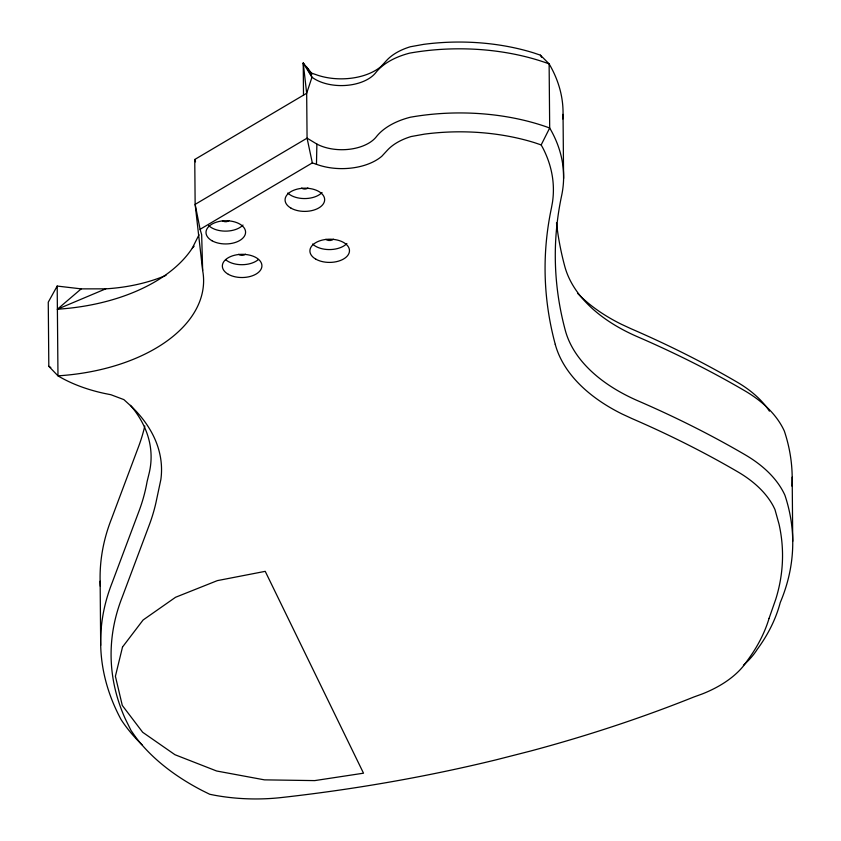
<?xml version="1.0" encoding="UTF-8"?>
<svg xmlns="http://www.w3.org/2000/svg" width="841" height="841" viewBox="0 0 841 841"><rect width="100%" height="100%" fill="white"/><g stroke="black" fill="none" stroke-linecap="round" stroke-linejoin="round"><path stroke-width="1.26" d="M555.26 344.347A832.432 488.116 -0.5 0 1 551.465 207.853L552.474 202.303A247.191 144.946 -0.5 0 0 542.897 148.048L541.173 144.925L534.466 142.655A160.494 94.108 -0.5 0 0 424.358 134.15L411.133 136.536A55.306 32.431 -0.5 0 0 387.522 150.087L381.835 156.237A47.926 28.1 -0.5 0 1 316.468 164.31L316.878 144.074L307.07 138.155L306.671 93.267L303.233 63.075L311.548 73.125L311.696 74.555L306.954 67.28L311.979 77.204L306.671 93.267L194.755 159.485L195.144 204.374L202.66 270.518A161.525 94.718 -0.5 0 1 57.976 375.843L48.82 366.308L48.263 302.182L57.188 286.066L81.199 288.873L105.735 288.841A123.375 72.347 -0.5 0 0 166.003 275.364M769.052 618.419L775.759 599.234A412.174 241.682 -0.5 0 0 779.029 524.143L774.939 509.457L773.3 506.135A144.305 84.615 -0.5 0 0 737.862 471.885A957.426 561.41 -0.5 0 0 632.033 418.608L622.235 414.077A197.698 115.921 -0.5 0 1 555.249 344.347M81.199 288.873L57.388 309.225A161.525 94.718 -0.5 0 0 192.326 248.084L198.991 234.807M541.173 144.925L549.688 128L549.12 63.874L540.395 55.149L533.688 52.888A160.494 94.108 -0.5 0 0 423.58 44.373L410.345 46.76A55.306 32.431 -0.5 0 0 386.744 60.31L381.057 66.46A47.926 28.1 -0.5 0 1 315.68 74.534L311.548 73.125M192.326 248.084L194.113 246.245M202.66 270.518L201.661 234.713L200.095 229.309L312.326 162.902L316.468 164.31M57.388 309.225L105.735 288.841M303.506 95.138L303.233 63.075L311.979 77.204A37.572 22.024 -0.5 0 0 375.811 72.599A65.63 38.486 -0.5 0 1 409.798 53.099A170.828 100.163 -0.5 0 1 549.12 63.874A257.525 151.002 -0.5 0 1 562.839 118.959M540.395 55.149L541.541 57.23M303.233 63.075L304.431 65.398M194.755 159.485L195.543 161.85M312.326 162.902L307.07 138.155L195.144 204.374L200.095 229.309M792.18 477.152L792.737 541.268M563.039 114.376L563.596 178.502M100.132 581.236L100.689 645.362M57.188 286.066L57.976 375.843L60.163 377.136A127.864 74.975 -0.5 0 0 104.557 393.451L110.928 394.734L123.869 399.612L131.879 406.897A209.23 122.681 -0.5 0 1 160.862 479.528L155.984 502.487A453.52 265.935 -0.5 0 1 149.54 524.248L122.302 596.931A433.241 254.035 -0.5 0 0 125.256 718.803L130.996 730.43L135.222 736.495A266.46 156.247 -0.5 0 0 202.229 790.561L209.724 794.272L214.003 795.134A137.819 80.81 -0.5 0 0 281.64 797.52A1082.42 634.703 -0.5 0 0 496.232 759.801L530.555 751.034A1083.702 635.449 -0.5 0 0 693.783 697.021L702.203 693.972A117.992 69.183 -0.5 0 0 744.064 665.21L747.807 659.933A314.786 184.578 -0.5 0 0 769.063 618.419M242.975 225.073A19.795 11.606 -0.5 0 1 208.694 225.577M228.983 220.584A3.784 2.218 -0.5 0 1 222.434 220.678M307.859 187.964A3.553 2.081 -0.5 0 1 301.698 188.048M258.418 259.512A19.795 11.606 -0.5 0 1 225.745 259.785M245.404 254.182A3.858 2.26 -0.5 0 1 238.718 254.276M791.991 486.161A422.497 247.738 -0.5 0 0 784.359 431.118A154.544 90.618 -0.5 0 0 744.569 390.655A967.308 567.202 -0.5 0 0 637.699 336.842A187.448 109.919 -0.5 0 1 564.763 266.334A822.204 482.124 -0.5 0 1 556.49 222.812M769.42 411.154A144.305 84.615 -0.5 0 0 737.073 382.108A957.426 561.41 -0.5 0 0 631.244 328.831L621.457 324.3A197.698 115.921 -0.5 0 1 577.693 293.446M316.878 144.074A37.572 22.024 -0.5 0 0 376.369 136.726A65.63 38.486 -0.5 0 1 410.355 117.225A170.828 100.163 -0.5 0 1 549.688 128A257.525 151.002 -0.5 0 1 561.63 195.627A822.204 482.124 -0.5 0 0 565.32 330.46A187.448 109.919 -0.5 0 0 638.256 400.968A967.308 567.202 -0.5 0 1 745.126 454.781A154.544 90.618 -0.5 0 1 784.916 495.244A422.497 247.738 -0.5 0 1 780.238 602.577A324.815 190.465 -0.5 0 1 757.215 649.389A128.316 75.248 -0.5 0 1 743.402 665.242M130.481 405.33A198.897 116.626 -0.5 0 1 149.088 473.462L147.059 481.767A443.838 260.258 -0.5 0 1 139.333 510.235L112.126 582.792A443.564 260.09 -0.5 0 0 121.115 719.644A276.784 162.302 -0.5 0 0 142.024 744.79M100.331 586.272A443.564 260.09 -0.5 0 1 111.569 518.666L138.765 446.119A443.838 260.258 -0.5 0 0 144.799 425.998M333.383 239.191A4.352 2.555 -0.5 0 1 325.856 239.307M346.881 243.522A19.795 11.606 -0.5 0 1 312.6 244.027M322.04 192.515A19.795 11.606 -0.5 0 1 287.769 193.02M50.807 367.506A138.197 81.03 -0.5 0 1 48.82 366.308M122.513 647.023L115.396 676.259L122.292 705.441L142.676 732.28L174.949 754.713L216.621 770.997L264.442 779.859L314.702 780.606L363.512 773.194L265.23 571.344L217.335 580.626L175.548 597.278L143.096 619.996L122.513 647.023M212.016 240.757A19.795 11.606 -0.5 0 0 244.983 235.07A19.795 11.606 -0.5 0 0 220.374 221.215A19.795 11.606 -0.5 0 0 212.016 240.757M228.363 274.334A19.795 11.606 -0.5 0 0 261.33 268.636A19.795 11.606 -0.5 0 0 236.72 254.791A19.795 11.606 -0.5 0 0 228.363 274.334M291.091 208.2A19.795 11.606 -0.5 0 0 324.058 202.513A19.795 11.606 -0.5 0 0 299.438 188.657A19.795 11.606 -0.5 0 0 291.091 208.2M315.922 259.217A19.795 11.606 -0.5 0 0 348.889 253.519A19.795 11.606 -0.5 0 0 324.279 239.674A19.795 11.606 -0.5 0 0 315.922 259.217"/></g></svg>
